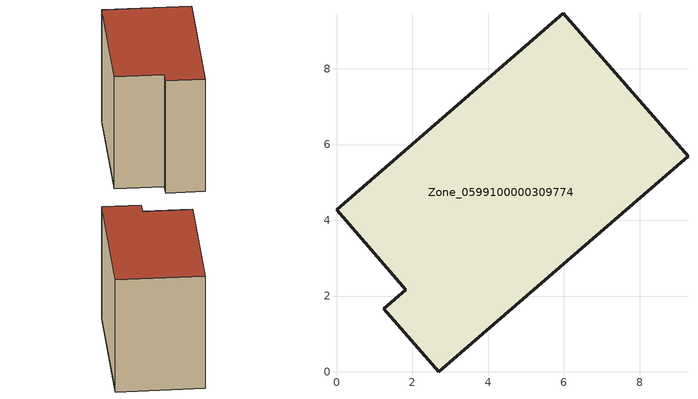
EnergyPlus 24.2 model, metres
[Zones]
Zone_0599100000309774
 floor ground (C_G): 1.25,1.67 1.83,2.17 0,4.28 5.99,9.47 9.28,5.7 2.69,0 z0
 wall outside (C_F): 1.83,2.17 1.25,1.67 2.69,0 9.28,5.7 5.99,9.47 0,4.28 1.83,2.17 z0:7.04
 roof outside (C_R): 5.99,9.47 0,4.28 1.83,2.17 1.25,1.67 2.69,0 9.28,5.7 z7.04
[BUILDING]
Pand.0599100000309774: North Axis=0; Terrain=City; Loads Convergence Tolerance Value=0.04; Temperature Convergence Tolerance Value=0.4; Solar Distribution=FullExterior; Maximum Number of Warmup Days=25; Minimum Number of Warmup Days=1
[Site:Location]
Rotterdam.The.Hague.AP_ZH_NLD Design_Conditions: Latitude=51.96; Longitude=4.45; Time Zone=1; Elevation=-4.5
[SITE:GROUNDTEMPERATURE:BUILDINGSURFACE]
18, 18, 18, 18, 18, 18, 18, 18, 18, 18, 18, 18
[MATERIAL] Thermal Absorptance=0.9; Solar Absorptance=0.7; Visible Absorptance=0.7
Name | Roughness | Thickness | Conductivity | Density | Specific Heat
G.TI.1946 | MediumSmooth | 0.15 | 1 | 540 | 1210
F.TI.1946 | Rough | 0.3 | 0.857143 | 1920 | 840
R.TI.1946 | MediumRough | 0.2 | 0.1 | 1500 | 1000
[CONSTRUCTION]
C_G: G.TI.1946
C_F: F.TI.1946
C_R: R.TI.1946
[ZONE]
Zone_0599100000309774: Type=1; Multiplier=1; Ceiling Height=Autocalculate; Volume=Autocalculate; Floor Area=autocalculate; Part of Total Floor Area=Yes
[ZONEINFILTRATION:DESIGNFLOWRATE]
Infil_Zone_0599100000309774: Zone or ZoneList or Space or SpaceList=Zone_0599100000309774; Schedule=AlwaysOn; Design Flow Rate Calculation Method=Flow/Area; Flow Rate per Floor Area=0.003; Constant Term Coefficient=1; Temperature Term Coefficient=0; Velocity Term Coefficient=0; Velocity Squared Term Coefficient=0
[HVACTEMPLATE:ZONE:IDEALLOADSAIRSYSTEM]
Zone_0599100000309774: Maximum Heating Supply Air Temperature=50; Minimum Cooling Supply Air Temperature=13; Maximum Heating Supply Air Humidity Ratio=0.0156; Minimum Cooling Supply Air Humidity Ratio=0.0077; Heating Limit=NoLimit; Cooling Limit=NoLimit; Dehumidification Control Type=ConstantSensibleHeatRatio; Cooling Sensible Heat Ratio=0.7; Dehumidification Setpoint=60; Humidification Control Type=None; Humidification Setpoint=30; Outdoor Air Method=None; Outdoor Air Flow Rate per Person=0.00944; Outdoor Air Flow Rate per Zone Floor Area=0; Outdoor Air Flow Rate per Zone=0; Demand Controlled Ventilation Type=None; Outdoor Air Economizer Type=NoEconomizer; Heat Recovery Type=None; Sensible Heat Recovery Effectiveness=0.7; Latent Heat Recovery Effectiveness=0.65
[ZONECONTROL:THERMOSTAT]
ThermostatControl_Zone_0599100000309774: Zone or ZoneList=Zone_0599100000309774; Control Type Schedule=DualSetpointControlType; Control 1=Thermostat_Zone_0599100000309774; Temperature Difference Between Cutout And Setpoint=0
[THERMOSTATSETPOINT:DUALSETPOINT]
Thermostat_Zone_0599100000309774: Heating Setpoint Temperature Schedule=HeatingSetpoint_Zone_0599100000309774; Cooling Setpoint Temperature Schedule=CoolingSetpoint_Zone_0599100000309774
[SCHEDULE:COMPACT]
HeatingSetpoint_Zone_0599100000309774: Through: 12/31, For: AllDays, Until: 24:00, 21
CoolingSetpoint_Zone_0599100000309774: Through: 12/31, For: AllDays, Until: 24:00, 24
DualSetpointControlType: Through: 12/31, For: AllDays, Until: 24:00, 4
AlwaysOn: Through: 12/31, For: AllDays, Until: 24:00, 1
